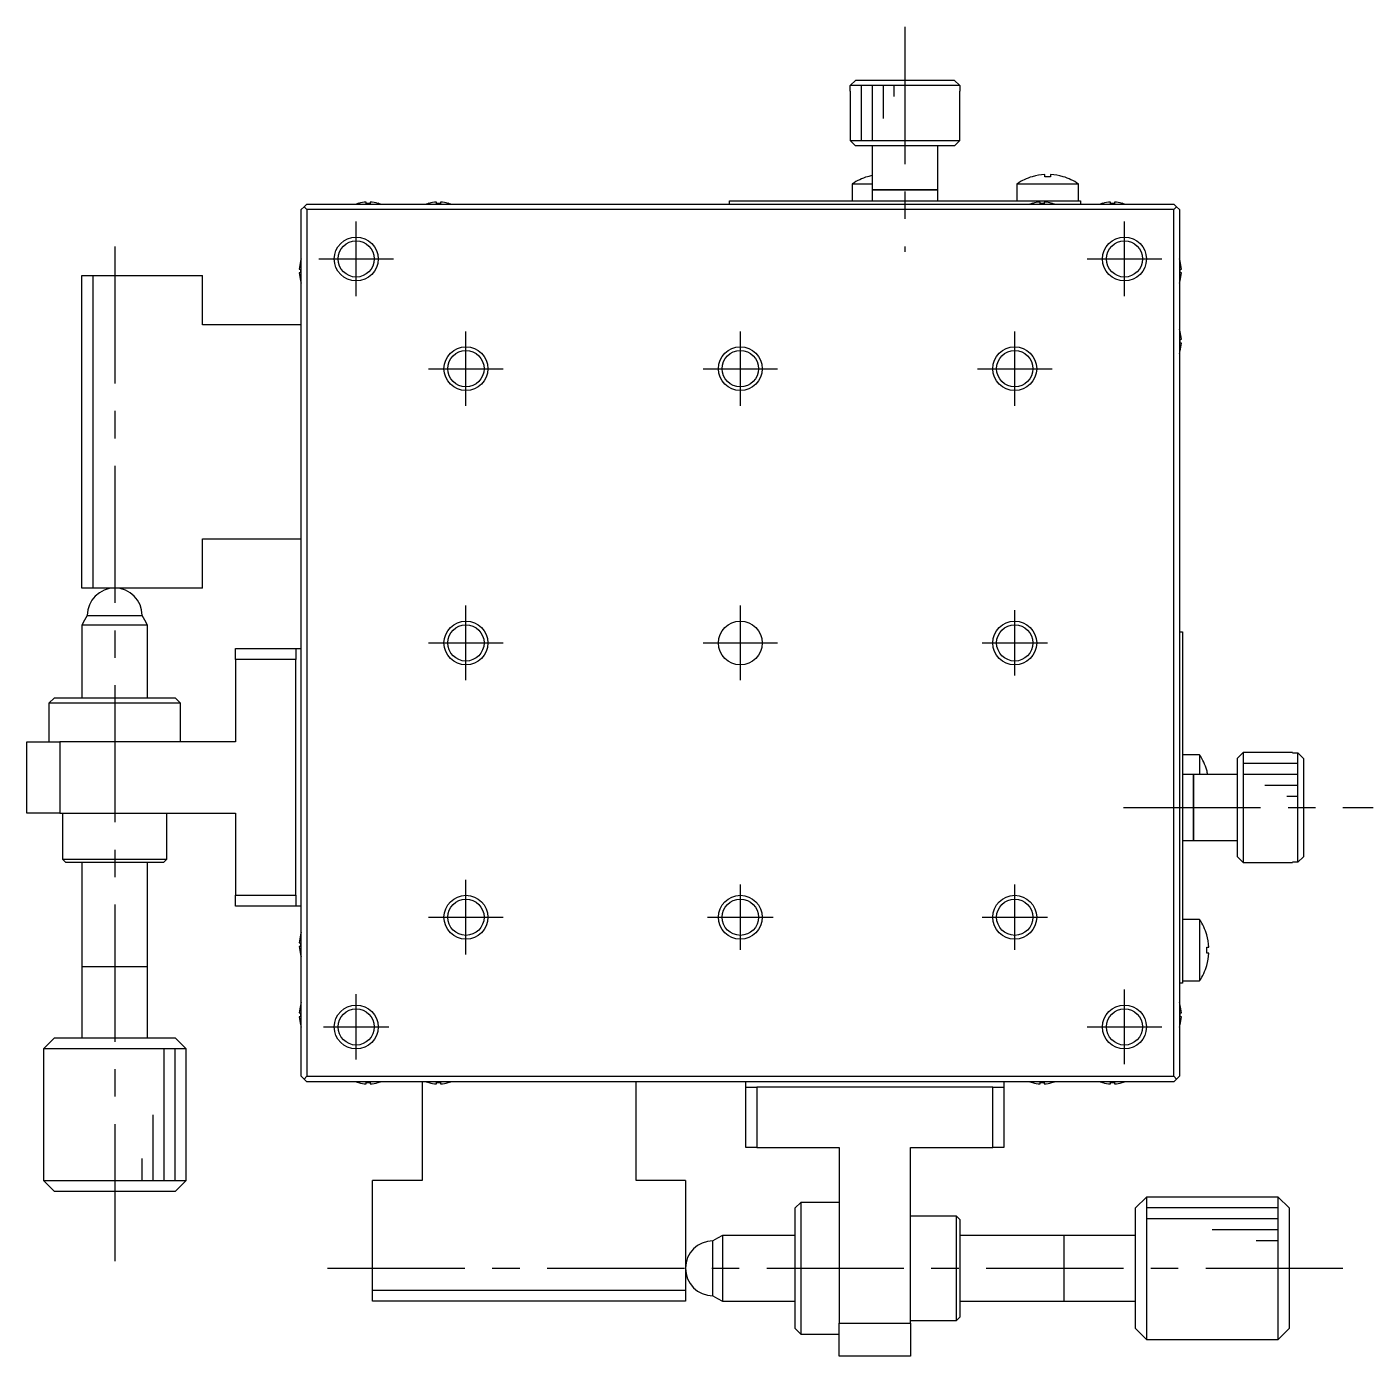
# Model space of a CAD drawing. Extents: x -14 to 368, y 60 to 347.
# Drawn here: x 49.7 to 172.3, y 160.6 to 281.8 of the extents above; entities that cross this region are included whole.
import ezdxf

# ---------------------------------------------------------------- set-up
doc = ezdxf.new("R2010")
doc.units = 0
doc.header["$LTSCALE"] = 10
doc.linetypes.add('CENTER', pattern=[2, 1.25, -0.25, 0.25, -0.25])
doc.layers.get('0').update_dxf_attribs({"linetype": 'CONTINUOUS'})

msp = doc.modelspace()

# ---------------------------------------------------------------- linework, layer by layer
at = {"color": 1, "linetype": 'CENTER'}
for p, q in [((129.673116, 281.771818), (129.673116, 261.271818)), ((79.673116, 257.221818), (79.673116, 264.021818)), ((149.673116, 257.221818), (149.673116, 264.021818)), ((57.673116, 261.771818), (57.673116, 169.021818)), ((76.273116, 260.621818), (83.073116, 260.621818)), ((146.273116, 260.621818), (153.073116, 260.621818)), ((89.673116, 247.221818), (89.673116, 254.021818)), ((114.673116, 247.221818), (114.673116, 254.021818)), ((139.673116, 247.221818), (139.673116, 254.021818)), ((86.273116, 250.621818), (93.073116, 250.621818)), ((111.273116, 250.621818), (118.073116, 250.621818)), ((136.273116, 250.621818), (143.073116, 250.621818)), ((89.673116, 222.221818), (89.673116, 229.021818)), ((114.673116, 222.221818), (114.673116, 229.021818)), ((139.673116, 222.641818), (139.673116, 228.601818)), ((86.273116, 225.621818), (93.073116, 225.621818)), ((111.273116, 225.621818), (118.073116, 225.621818)), ((136.693116, 225.621818), (142.653116, 225.621818)), ((149.573116, 210.621818), (172.323116, 210.621818)), ((89.673116, 197.221818), (89.673116, 204.021818)), ((114.673116, 197.641818), (114.673116, 203.601818)), ((139.673116, 197.641818), (139.673116, 203.601818)), ((86.273116, 200.621818), (93.073116, 200.621818)), ((111.693116, 200.621818), (117.653116, 200.621818)), ((136.693116, 200.621818), (142.653116, 200.621818)), ((149.673116, 187.221818), (149.673116, 194.021818)), ((79.673116, 187.641818), (79.673116, 193.601818)), ((76.693116, 190.621818), (82.653116, 190.621818)), ((146.273116, 190.621818), (153.073116, 190.621818)), ((77.073116, 168.621818), (170.073116, 168.621818))]:
    msp.add_line(p, q, dxfattribs=at)
at = {"color": 7, "linetype": 'CONTINUOUS'}
for p, q in [((124.689142, 276.421818), (125.190929, 276.921818)), ((124.689142, 275.921818), (124.689142, 276.421818)), ((134.65709, 276.421818), (124.689142, 276.421818)), ((125.190929, 276.921818), (134.155303, 276.921818)), ((134.155303, 276.921818), (134.65709, 276.421818)), ((134.65709, 276.421818), (134.65709, 275.921818)), ((124.673116, 275.921818), (124.689142, 275.921818)), ((124.673116, 275.921818), (124.673116, 271.421818)), ((134.65709, 275.921818), (134.673116, 275.921818)), ((134.673116, 271.421818), (134.673116, 275.921818)), ((124.673116, 271.421818), (134.673116, 271.421818)), ((124.673116, 271.421818), (125.173116, 270.921818)), ((134.173116, 270.921818), (134.673116, 271.421818)), ((134.173116, 270.921818), (125.173116, 270.921818)), ((126.673116, 270.921818), (126.673116, 266.921818)), ((132.673116, 266.921818), (132.673116, 270.921818)), ((124.873116, 267.464281), (126.673116, 267.464281)), ((124.873116, 267.464281), (124.873116, 265.921818)), ((126.273977, 268.115023), (126.270968, 268.121191)), ((126.273977, 268.115023), (126.270968, 268.121191)), ((139.873116, 267.464281), (145.473116, 267.464281)), ((139.873116, 267.464281), (139.873116, 265.921818)), ((141.273977, 268.115023), (141.270968, 268.121191)), ((141.273977, 268.115023), (141.270968, 268.121191)), ((142.413116, 268.115023), (142.413116, 268.30828)), ((142.933116, 268.115023), (142.413116, 268.115023)), ((142.933116, 268.30828), (142.933116, 268.115023)), ((144.075264, 268.121191), (144.072255, 268.115023)), ((144.075264, 268.121191), (144.072255, 268.115023)), ((145.473116, 265.921818), (145.473116, 267.464281)), ((126.673116, 266.921818), (132.673116, 266.921818)), ((132.673116, 266.921818), (126.673116, 266.921818)), ((126.673116, 266.921818), (126.673116, 265.921818)), ((132.673116, 265.921818), (132.673116, 266.921818)), ((74.923116, 265.371818), (74.673116, 265.121818)), ((74.673116, 186.121818), (74.673116, 265.121818)), ((75.173116, 265.621818), (74.923116, 265.371818)), ((75.173116, 265.121818), (74.923116, 265.371818)), ((75.173116, 265.621818), (154.173116, 265.621818)), ((75.173116, 265.121818), (75.173116, 186.121818)), ((154.173116, 265.121818), (75.173116, 265.121818)), ((79.886755, 265.69134), (79.8845, 265.695962)), ((79.886755, 265.69134), (79.8845, 265.695962)), ((80.593116, 265.69134), (80.593116, 265.811677)), ((80.953116, 265.69134), (80.593116, 265.69134)), ((80.953116, 265.811677), (80.953116, 265.69134)), ((81.661732, 265.695962), (81.659478, 265.69134)), ((81.661732, 265.695962), (81.659478, 265.69134)), ((86.286755, 265.69134), (86.2845, 265.695962)), ((86.286755, 265.69134), (86.2845, 265.695962)), ((86.993116, 265.69134), (86.993116, 265.811677)), ((87.353116, 265.69134), (86.993116, 265.69134)), ((87.353116, 265.811677), (87.353116, 265.69134)), ((88.061732, 265.695962), (88.059478, 265.69134)), ((88.061732, 265.695962), (88.059478, 265.69134)), ((113.673116, 265.621818), (113.673116, 265.921818)), ((113.673116, 265.921818), (115.673116, 265.921818)), ((115.673116, 265.921818), (143.673116, 265.921818)), ((141.286755, 265.69134), (141.2845, 265.695962)), ((141.286755, 265.69134), (141.2845, 265.695962)), ((141.993116, 265.69134), (141.993116, 265.811677)), ((142.353116, 265.69134), (141.993116, 265.69134)), ((142.353116, 265.811677), (142.353116, 265.69134)), ((143.061732, 265.695962), (143.059478, 265.69134)), ((143.061732, 265.695962), (143.059478, 265.69134)), ((143.673116, 265.921818), (145.673116, 265.921818)), ((145.673116, 265.921818), (145.673116, 265.621818)), ((147.686755, 265.69134), (147.6845, 265.695962)), ((147.686755, 265.69134), (147.6845, 265.695962)), ((148.393116, 265.69134), (148.393116, 265.811677)), ((148.753116, 265.69134), (148.393116, 265.69134)), ((148.753116, 265.811677), (148.753116, 265.69134)), ((149.461732, 265.695962), (149.459478, 265.69134)), ((149.461732, 265.695962), (149.459478, 265.69134)), ((154.423116, 265.371818), (154.173116, 265.621818)), ((154.173116, 265.121818), (154.423116, 265.371818)), ((154.173116, 186.121818), (154.173116, 265.121818)), ((154.673116, 265.121818), (154.423116, 265.371818)), ((154.673116, 265.121818), (154.673116, 186.121818)), ((74.598972, 260.410434), (74.603594, 260.40818)), ((74.598972, 260.410434), (74.603594, 260.40818)), ((154.742638, 260.40818), (154.74726, 260.410434)), ((154.742638, 260.40818), (154.74726, 260.410434)), ((54.673116, 248.121818), (54.673116, 259.121818)), ((54.673116, 259.121818), (55.673116, 259.121818)), ((55.673116, 259.121818), (55.673116, 230.621818)), ((55.673116, 259.121818), (65.673116, 259.121818)), ((65.673116, 254.621818), (65.673116, 259.121818)), ((74.483257, 259.701818), (74.603594, 259.701818)), ((74.603594, 259.341818), (74.483257, 259.341818)), ((74.603594, 259.701818), (74.603594, 259.341818)), ((154.742638, 259.341818), (154.742638, 259.701818)), ((154.742638, 259.701818), (154.862975, 259.701818)), ((154.862975, 259.341818), (154.742638, 259.341818)), ((74.603594, 258.635457), (74.598972, 258.633202)), ((74.603594, 258.635457), (74.598972, 258.633202)), ((154.74726, 258.633202), (154.742638, 258.635457)), ((154.74726, 258.633202), (154.742638, 258.635457)), ((74.673116, 254.621818), (65.673116, 254.621818)), ((154.742638, 254.00818), (154.74726, 254.010434)), ((154.742638, 254.00818), (154.74726, 254.010434)), ((154.742638, 252.941818), (154.742638, 253.301818)), ((154.742638, 253.301818), (154.862975, 253.301818)), ((154.862975, 252.941818), (154.742638, 252.941818)), ((154.74726, 252.233202), (154.742638, 252.235457)), ((154.74726, 252.233202), (154.742638, 252.235457)), ((54.673116, 241.621818), (54.673116, 248.121818)), ((54.673116, 230.621818), (54.673116, 241.621818)), ((65.673116, 230.621818), (65.673116, 235.121818)), ((65.673116, 235.121818), (74.673116, 235.121818)), ((55.673116, 230.621818), (54.673116, 230.621818)), ((65.673116, 230.621818), (55.673116, 230.621818)), ((54.923116, 227.688806), (54.673116, 227.255793)), ((60.673116, 227.255793), (54.673116, 227.255793)), ((54.673116, 227.255793), (54.673116, 220.621838)), ((55.173116, 228.121818), (54.923116, 227.688806)), ((55.173116, 228.121818), (60.173116, 228.121818)), ((60.423116, 227.688806), (60.173116, 228.121818)), ((60.673116, 227.255793), (60.423116, 227.688806)), ((60.673116, 220.621838), (60.673116, 227.255793)), ((154.673116, 226.621818), (154.973116, 226.621818)), ((154.973116, 226.621818), (154.973116, 224.621818)), ((68.673116, 225.121818), (74.173116, 225.121818)), ((68.673116, 224.121818), (68.673116, 225.121818)), ((74.173116, 225.121818), (74.173116, 224.121818)), ((74.173116, 225.121818), (74.673116, 225.121818)), ((154.973116, 224.621818), (154.973116, 196.621818)), ((74.173116, 224.121818), (68.673116, 224.121818)), ((68.673116, 224.121818), (68.673116, 216.621818)), ((74.173116, 202.621818), (74.173116, 224.121818)), ((52.173116, 220.621818), (51.673116, 220.121818)), ((63.673116, 220.121818), (51.673116, 220.121818)), ((51.673116, 220.121818), (51.673116, 216.621818)), ((52.173116, 220.621818), (63.173116, 220.621818)), ((52.173116, 220.621818), (54.673116, 220.621818)), ((60.673116, 220.621818), (63.173116, 220.621818)), ((63.673116, 220.121818), (63.173116, 220.621818)), ((63.673116, 216.621818), (63.673116, 220.121818)), ((49.673116, 210.121818), (49.673116, 216.621818)), ((49.673116, 216.621818), (52.673116, 216.621818)), ((52.673116, 216.621818), (52.673116, 210.121818)), ((68.673116, 216.621818), (52.673116, 216.621818)), ((156.515579, 215.421818), (154.973116, 215.421818)), ((156.515579, 215.421818), (156.515579, 213.621818)), ((160.473116, 215.621818), (159.973116, 215.121818)), ((159.973116, 206.121818), (159.973116, 215.121818)), ((160.473116, 215.621818), (160.473116, 205.621818)), ((164.973116, 215.621818), (160.473116, 215.621818)), ((164.973116, 215.621818), (164.973116, 215.605793)), ((164.973116, 215.605793), (165.473116, 215.605793)), ((165.473116, 205.637844), (165.473116, 215.605793)), ((165.473116, 215.605793), (165.973116, 215.104005)), ((165.973116, 215.104005), (165.973116, 206.139631)), ((155.973116, 213.621818), (154.973116, 213.621818)), ((155.973116, 213.621818), (155.973116, 207.621818)), ((155.973116, 207.621818), (155.973116, 213.621818)), ((159.973116, 213.621818), (155.973116, 213.621818)), ((157.166321, 214.020957), (157.172489, 214.023966)), ((157.166321, 214.020957), (157.172489, 214.023966)), ((52.673116, 210.121818), (49.673116, 210.121818)), ((52.673116, 210.121818), (68.673116, 210.121818)), ((52.923116, 210.121818), (52.923116, 205.921818)), ((62.423116, 205.921818), (62.423116, 210.121818)), ((68.673116, 210.121818), (68.673116, 202.621818)), ((154.973116, 207.621818), (155.973116, 207.621818)), ((155.973116, 207.621818), (159.973116, 207.621818)), ((159.973116, 206.121818), (160.473116, 205.621818)), ((165.973116, 206.139631), (165.473116, 205.637844)), ((52.923116, 205.921818), (62.423116, 205.921818)), ((52.923116, 205.921818), (53.223116, 205.621818)), ((62.123116, 205.621818), (53.223116, 205.621818)), ((54.673116, 205.621799), (54.673116, 196.121818)), ((60.673116, 196.121818), (60.673116, 205.621799)), ((62.123116, 205.621818), (62.423116, 205.921818)), ((160.473116, 205.621818), (164.973116, 205.621818)), ((165.473116, 205.637844), (164.973116, 205.637844)), ((164.973116, 205.637844), (164.973116, 205.621818)), ((68.673116, 202.621818), (74.173116, 202.621818)), ((68.673116, 201.621818), (68.673116, 202.621818)), ((74.173116, 202.621818), (74.173116, 201.621818)), ((74.173116, 201.621818), (68.673116, 201.621818)), ((74.673116, 201.621818), (74.173116, 201.621818)), ((156.515579, 200.421818), (154.973116, 200.421818)), ((156.515579, 200.421818), (156.515579, 194.821818)), ((74.598972, 199.010434), (74.603594, 199.00818)), ((74.598972, 199.010434), (74.603594, 199.00818)), ((157.166321, 199.020957), (157.172489, 199.023966)), ((157.166321, 199.020957), (157.172489, 199.023966)), ((74.483257, 198.301818), (74.603594, 198.301818)), ((74.603594, 197.941818), (74.483257, 197.941818)), ((74.603594, 198.301818), (74.603594, 197.941818)), ((157.166321, 197.881818), (157.359578, 197.881818)), ((157.166321, 197.361818), (157.166321, 197.881818)), ((74.603594, 197.235457), (74.598972, 197.233202)), ((74.603594, 197.235457), (74.598972, 197.233202)), ((154.973116, 196.621818), (154.973116, 194.621818)), ((157.359578, 197.361818), (157.166321, 197.361818)), ((54.673116, 196.126818), (54.673116, 196.121818)), ((54.673116, 196.121818), (54.673116, 189.621818)), ((54.673116, 196.121818), (54.673116, 196.116818)), ((60.673116, 196.121818), (60.673116, 196.126818)), ((60.673116, 189.621818), (60.673116, 196.121818)), ((60.673116, 196.116818), (60.673116, 196.121818)), ((157.172489, 196.219671), (157.166321, 196.222679)), ((157.172489, 196.219671), (157.166321, 196.222679)), ((154.973116, 194.621818), (154.673116, 194.621818)), ((154.973116, 194.821818), (156.515579, 194.821818)), ((74.598972, 192.610434), (74.603594, 192.60818)), ((74.598972, 192.610434), (74.603594, 192.60818)), ((154.742638, 192.60818), (154.74726, 192.610434)), ((154.742638, 192.60818), (154.74726, 192.610434)), ((74.483257, 191.901818), (74.603594, 191.901818)), ((74.603594, 191.541818), (74.483257, 191.541818)), ((74.603594, 191.901818), (74.603594, 191.541818)), ((154.742638, 191.541818), (154.742638, 191.901818)), ((154.742638, 191.901818), (154.862975, 191.901818)), ((154.862975, 191.541818), (154.742638, 191.541818)), ((74.603594, 190.835457), (74.598972, 190.833202)), ((74.603594, 190.835457), (74.598972, 190.833202)), ((154.74726, 190.833202), (154.742638, 190.835457)), ((154.74726, 190.833202), (154.742638, 190.835457)), ((52.173116, 189.621818), (51.173116, 188.621818)), ((52.173116, 189.621818), (63.173116, 189.621818)), ((64.173116, 188.621818), (63.173116, 189.621818)), ((64.173116, 188.621818), (51.173116, 188.621818)), ((51.173116, 188.621818), (51.173116, 176.621818)), ((64.173116, 176.621818), (64.173116, 188.621818)), ((74.673116, 186.121818), (74.923116, 185.871818)), ((74.923116, 185.871818), (75.173116, 186.121818)), ((74.923116, 185.871818), (75.173116, 185.621818)), ((75.173116, 186.121818), (154.173116, 186.121818)), ((154.173116, 185.621818), (75.173116, 185.621818)), ((79.8845, 185.547674), (79.886755, 185.552297)), ((79.8845, 185.547674), (79.886755, 185.552297)), ((80.593116, 185.552297), (80.953116, 185.552297)), ((80.593116, 185.431959), (80.593116, 185.552297)), ((80.953116, 185.552297), (80.953116, 185.431959)), ((81.659478, 185.552297), (81.661732, 185.547674)), ((81.659478, 185.552297), (81.661732, 185.547674)), ((85.673116, 185.621818), (85.673116, 176.621818)), ((86.2845, 185.547674), (86.286755, 185.552297)), ((86.2845, 185.547674), (86.286755, 185.552297)), ((86.993116, 185.552297), (87.353116, 185.552297)), ((86.993116, 185.431959), (86.993116, 185.552297)), ((87.353116, 185.552297), (87.353116, 185.431959)), ((88.059478, 185.552297), (88.061732, 185.547674)), ((88.059478, 185.552297), (88.061732, 185.547674)), ((105.173116, 176.621818), (105.173116, 185.621818)), ((115.173116, 185.121818), (115.173116, 185.621818)), ((138.673116, 185.621818), (138.673116, 185.121818)), ((141.2845, 185.547674), (141.286755, 185.552297)), ((141.2845, 185.547674), (141.286755, 185.552297)), ((141.993116, 185.552297), (142.353116, 185.552297)), ((141.993116, 185.431959), (141.993116, 185.552297)), ((142.353116, 185.552297), (142.353116, 185.431959)), ((143.059478, 185.552297), (143.061732, 185.547674)), ((143.059478, 185.552297), (143.061732, 185.547674)), ((147.6845, 185.547674), (147.686755, 185.552297)), ((147.6845, 185.547674), (147.686755, 185.552297)), ((148.393116, 185.552297), (148.753116, 185.552297)), ((148.393116, 185.431959), (148.393116, 185.552297)), ((148.753116, 185.552297), (148.753116, 185.431959)), ((149.459478, 185.552297), (149.461732, 185.547674)), ((149.459478, 185.552297), (149.461732, 185.547674)), ((154.423116, 185.871818), (154.173116, 186.121818)), ((154.173116, 185.621818), (154.423116, 185.871818)), ((154.423116, 185.871818), (154.673116, 186.121818)), ((115.173116, 179.621818), (115.173116, 185.121818)), ((115.173116, 185.121818), (116.173116, 185.121818)), ((116.173116, 185.121818), (116.173116, 179.621818)), ((137.673116, 185.121818), (116.173116, 185.121818)), ((137.673116, 185.121818), (138.673116, 185.121818)), ((137.673116, 179.621818), (137.673116, 185.121818)), ((138.673116, 185.121818), (138.673116, 179.621818)), ((116.173116, 179.621818), (115.173116, 179.621818)), ((116.173116, 179.621818), (123.673116, 179.621818)), ((123.673116, 179.621818), (123.673116, 163.621818)), ((130.173116, 179.621818), (137.673116, 179.621818)), ((130.173116, 163.621818), (130.173116, 179.621818)), ((138.673116, 179.621818), (137.673116, 179.621818)), ((51.173116, 176.621818), (64.17285, 176.621818)), ((51.173116, 176.621818), (52.173116, 175.621818)), ((63.173116, 175.621818), (64.173116, 176.621818)), ((64.17285, 176.621818), (64.173116, 176.621818)), ((81.173116, 166.621818), (81.173116, 176.621818)), ((85.673116, 176.621818), (81.173116, 176.621818)), ((109.673116, 176.621818), (105.173116, 176.621818)), ((109.673116, 176.621818), (109.673116, 166.621818)), ((63.172891, 175.621818), (52.173116, 175.621818)), ((120.173116, 174.621818), (119.673116, 174.121818)), ((120.173116, 174.621818), (120.173116, 162.621818)), ((123.673116, 174.621818), (120.173116, 174.621818)), ((151.673116, 175.121818), (150.673116, 174.121818)), ((151.673116, 175.121818), (151.673116, 162.121818)), ((163.673116, 175.121818), (151.673116, 175.121818)), ((163.673116, 175.121552), (163.673116, 175.121818)), ((164.673116, 174.121818), (163.673116, 175.121818)), ((163.673116, 162.121818), (163.673116, 175.121552)), ((119.673116, 163.121818), (119.673116, 174.121818)), ((119.673116, 171.621818), (119.673116, 174.121818)), ((134.373116, 173.371818), (130.173116, 173.371818)), ((134.373116, 163.871818), (134.373116, 173.371818)), ((134.673116, 173.071818), (134.373116, 173.371818)), ((134.673116, 173.071818), (134.673116, 164.171818)), ((150.673116, 163.121818), (150.673116, 174.121818)), ((164.673116, 174.121593), (164.673116, 163.121818)), ((112.606129, 171.371818), (112.173116, 171.121818)), ((112.173116, 166.121818), (112.173116, 171.121818)), ((113.039141, 171.621818), (112.606129, 171.371818)), ((113.039141, 171.621818), (113.039141, 165.621818)), ((119.673097, 171.621818), (113.039141, 171.621818)), ((144.173116, 171.621818), (134.673135, 171.621818)), ((144.173116, 171.621818), (144.168116, 171.621818)), ((144.178116, 171.621818), (144.173116, 171.621818)), ((150.673116, 171.621818), (144.173116, 171.621818)), ((81.173116, 166.621818), (109.673116, 166.621818)), ((81.173116, 165.621818), (81.173116, 166.621818)), ((92.173116, 165.621818), (81.173116, 165.621818)), ((98.673116, 165.621818), (92.173116, 165.621818)), ((109.673116, 165.621818), (98.673116, 165.621818)), ((109.673116, 166.621818), (109.673116, 165.621818)), ((112.173116, 166.121818), (112.606129, 165.871818)), ((112.606129, 165.871818), (113.039141, 165.621818)), ((113.039141, 165.621818), (119.673097, 165.621818)), ((119.673116, 163.121818), (119.673116, 165.621818)), ((134.673135, 165.621818), (144.173116, 165.621818)), ((144.168116, 165.621818), (144.173116, 165.621818)), ((144.173116, 165.621818), (144.178116, 165.621818)), ((144.173116, 165.621818), (150.673116, 165.621818)), ((123.673116, 163.621818), (130.173116, 163.621818)), ((123.673116, 160.621818), (123.673116, 163.621818)), ((130.173116, 163.871818), (134.373116, 163.871818)), ((130.173116, 163.621818), (130.173116, 160.621818)), ((134.373116, 163.871818), (134.673116, 164.171818)), ((119.673116, 163.121818), (120.173116, 162.621818)), ((120.173116, 162.621818), (123.673116, 162.621818)), ((150.673116, 163.121818), (151.673116, 162.121818)), ((151.673116, 162.121818), (163.673116, 162.121818)), ((163.673116, 162.121818), (164.673116, 163.121818)), ((130.173116, 160.621818), (123.673116, 160.621818))]:
    msp.add_line(p, q, dxfattribs=at)
at = {"color": 3, "linetype": 'CONTINUOUS'}
for p, q in [((125.673116, 276.421818), (125.673116, 271.421818)), ((126.673116, 276.421818), (126.673116, 271.421818)), ((127.673116, 276.421818), (127.673116, 273.421818)), ((128.673116, 276.421818), (128.673116, 275.421818)), ((165.473116, 214.621818), (160.473116, 214.621818)), ((165.473116, 213.621818), (160.473116, 213.621818)), ((165.473116, 212.621818), (162.473116, 212.621818)), ((165.473116, 211.621818), (164.473116, 211.621818)), ((54.673111, 196.121818), (60.673121, 196.121818)), ((62.173116, 176.621818), (62.173116, 188.621818)), ((63.173116, 176.621818), (63.173116, 188.621818)), ((61.173116, 176.621818), (61.173116, 182.621818)), ((60.173116, 176.621818), (60.173116, 178.621818)), ((163.673116, 174.121818), (151.673116, 174.121818)), ((163.673116, 173.121818), (151.673116, 173.121818)), ((163.673116, 172.121818), (157.673116, 172.121818)), ((144.173116, 165.621813), (144.173116, 171.621823)), ((163.673116, 171.121818), (161.673116, 171.121818))]:
    msp.add_line(p, q, dxfattribs=at)
for centre in [(79.673116, 260.621818), (149.673116, 260.621818), (89.673116, 250.621818), (114.673116, 250.621818), (139.673116, 250.621818), (89.673116, 225.621818), (139.673116, 225.621818), (89.673116, 200.621818), (114.673116, 200.621818), (139.673116, 200.621818), (79.673116, 190.621818), (149.673116, 190.621818)]:
    msp.add_circle(centre, 2, dxfattribs=at)
at = {"color": 7, "linetype": 'CONTINUOUS'}
for centre, radius in [((79.673116, 260.621818), 1.65), ((149.673116, 260.621818), 1.65), ((89.673116, 250.621818), 1.65), ((114.673116, 250.621818), 1.65), ((139.673116, 250.621818), 1.65), ((89.673116, 225.621818), 1.65), ((114.673116, 225.621818), 2), ((139.673116, 225.621818), 1.65), ((89.673116, 200.621818), 1.65), ((114.673116, 200.621818), 1.65), ((139.673116, 200.621818), 1.65), ((79.673116, 190.621818), 1.65), ((149.673116, 190.621818), 1.65)]:
    msp.add_circle(centre, radius, dxfattribs=at)
for centre, radius, start, end in [((127.673116, 263.321818), 5, 106.285843, 124.055798), ((127.673116, 263.321818), 4.993235, 101.552804, 106.272555), ((142.673116, 263.321818), 5, 106.285843, 124.055798), ((142.673116, 263.321818), 4.993235, 92.984767, 106.272555), ((142.673116, 263.321818), 4.993235, 73.727445, 87.015233), ((142.673116, 263.321818), 5, 55.944202, 73.714157), ((80.773116, 262.621818), 3.2, 106.122533, 110.364135), ((80.773116, 262.621818), 3.194933, 93.229709, 106.106712), ((80.773116, 262.621818), 3.194933, 73.893288, 86.770291), ((80.773116, 262.621818), 3.2, 69.635865, 73.877467), ((87.173116, 262.621818), 3.2, 106.122533, 110.364135), ((87.173116, 262.621818), 3.194933, 93.229709, 106.106712), ((87.173116, 262.621818), 3.194933, 73.893288, 86.770291), ((87.173116, 262.621818), 3.2, 69.635865, 73.877467), ((142.173116, 262.621818), 3.2, 106.122533, 110.364135), ((142.173116, 262.621818), 3.194933, 93.229709, 106.106712), ((142.173116, 262.621818), 3.194933, 73.893288, 86.770291), ((142.173116, 262.621818), 3.2, 69.635865, 73.877467), ((148.573116, 262.621818), 3.2, 106.122533, 110.364135), ((148.573116, 262.621818), 3.194933, 93.229709, 106.106712), ((148.573116, 262.621818), 3.194933, 73.893288, 86.770291), ((148.573116, 262.621818), 3.2, 69.635865, 73.877467), ((77.673116, 259.521818), 3.194933, 163.893288, 176.770291), ((77.673116, 259.521818), 3.2, 159.635865, 163.877467), ((151.673116, 259.521818), 3.2, 16.122533, 20.364135), ((151.673116, 259.521818), 3.194933, 3.229709, 16.106712), ((77.673116, 259.521818), 3.194933, 183.229709, 196.106712), ((151.673116, 259.521818), 3.194933, 343.893288, 356.770291), ((77.673116, 259.521818), 3.2, 196.122533, 200.364135), ((151.673116, 259.521818), 3.2, 339.635865, 343.877467), ((151.673116, 253.121818), 3.2, 16.122533, 20.364135), ((151.673116, 253.121818), 3.194933, 3.229709, 16.106712), ((151.673116, 253.121818), 3.194933, 343.893288, 356.770291), ((151.673116, 253.121818), 3.2, 339.635865, 343.877467), ((57.673116, 228.121818), 2.5, 90, 180), ((57.673116, 228.121818), 2.5, 0, 90), ((152.373116, 212.621818), 5, 16.285843, 34.055798), ((152.373116, 212.621818), 4.993235, 11.552804, 16.272555), ((152.373116, 197.621818), 5, 16.285843, 34.055798), ((77.673116, 198.121818), 3.194933, 163.893288, 176.770291), ((77.673116, 198.121818), 3.2, 159.635865, 163.877467), ((152.373116, 197.621818), 4.993235, 2.984767, 16.272555), ((77.673116, 198.121818), 3.194933, 183.229709, 196.106712), ((77.673116, 198.121818), 3.2, 196.122533, 200.364135), ((152.373116, 197.621818), 4.993235, 343.727445, 357.015233), ((152.373116, 197.621818), 5, 325.944202, 343.714157), ((77.673116, 191.721818), 3.194933, 163.893288, 176.770291), ((77.673116, 191.721818), 3.2, 159.635865, 163.877467), ((151.673116, 191.721818), 3.2, 16.122533, 20.364135), ((151.673116, 191.721818), 3.194933, 3.229709, 16.106712), ((77.673116, 191.721818), 3.194933, 183.229709, 196.106712), ((151.673116, 191.721818), 3.194933, 343.893288, 356.770291), ((77.673116, 191.721818), 3.2, 196.122533, 200.364135), ((151.673116, 191.721818), 3.2, 339.635865, 343.877467), ((80.773116, 188.621818), 3.2, 249.635865, 253.877467), ((80.773116, 188.621818), 3.194933, 253.893288, 266.770291), ((80.773116, 188.621818), 3.194933, 273.229709, 286.106712), ((80.773116, 188.621818), 3.2, 286.122533, 290.364135), ((87.173116, 188.621818), 3.2, 249.635865, 253.877467), ((87.173116, 188.621818), 3.194933, 253.893288, 266.770291), ((87.173116, 188.621818), 3.194933, 273.229709, 286.106712), ((87.173116, 188.621818), 3.2, 286.122533, 290.364135), ((142.173116, 188.621818), 3.2, 249.635865, 253.877467), ((142.173116, 188.621818), 3.194933, 253.893288, 266.770291), ((142.173116, 188.621818), 3.194933, 273.229709, 286.106712), ((142.173116, 188.621818), 3.2, 286.122533, 290.364135), ((148.573116, 188.621818), 3.2, 249.635865, 253.877467), ((148.573116, 188.621818), 3.194933, 253.893288, 266.770291), ((148.573116, 188.621818), 3.194933, 273.229709, 286.106712), ((148.573116, 188.621818), 3.2, 286.122533, 290.364135), ((112.173116, 168.621818), 2.5, 90, 180), ((112.173116, 168.621818), 2.5, 180, 270)]:
    msp.add_arc(centre, radius, start, end, dxfattribs=at)

doc.saveas('drawing.dxf')
